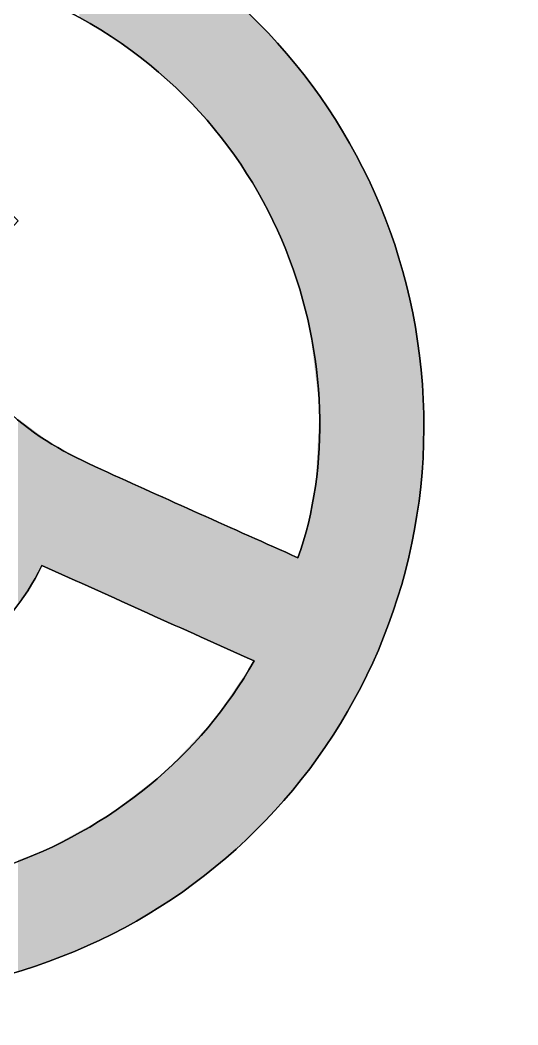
# Model space of a CAD drawing. Extents: x -255 to 680, y -360 to 140.
# Drawn here: x 103.95 to 110.6, y -327.15 to -313.72 of the extents above; entities that cross this region are included whole.
import ezdxf

# ---------------------------------------------------------------- set-up
doc = ezdxf.new("R2010")
doc.units = 0
doc.layers.add('CALQUE_1', color=7, linetype='CONTINUOUS')

# ---------------------------------------------------------------- blocks, each defined once
blk = doc.blocks.new('*U26')
at = {"layer": 'CALQUE_1', "color": 7}
for points in [[(104.74, -313.687), (104.74, -312.129), (105.034, -313.868)], [(105.034, -313.868), (104.74, -312.129), (105.034, -312.272)], [(105.034, -313.868), (105.034, -312.272), (105.116, -313.918)], [(105.116, -313.918), (105.034, -312.272), (105.116, -312.311)], [(105.116, -313.918), (105.116, -312.311), (105.297, -314.03)], [(105.297, -314.03), (105.116, -312.311), (105.297, -312.4)], [(105.297, -314.03), (105.297, -312.4), (105.342, -314.064)], [(105.342, -314.064), (105.297, -312.4), (105.342, -312.421)], [(105.342, -314.064), (105.342, -312.421), (105.386, -314.098)], [(105.386, -314.098), (105.342, -312.421), (105.386, -312.443)], [(105.386, -314.098), (105.386, -312.443), (105.799, -314.415)], [(105.799, -314.415), (105.386, -312.443), (105.799, -312.696)], [(105.799, -314.415), (105.799, -312.696), (105.884, -314.496)], [(105.884, -314.496), (105.799, -312.696), (105.884, -312.748)], [(105.884, -314.496), (105.884, -312.748), (105.97, -314.577)], [(105.97, -314.577), (105.884, -312.748), (105.97, -312.801)], [(105.97, -314.577), (105.97, -312.801), (106.013, -314.617)], [(106.013, -314.617), (105.97, -312.801), (106.013, -312.827)], [(106.013, -314.617), (106.013, -312.827), (106.245, -314.837)], [(106.245, -314.837), (106.013, -312.827), (106.245, -313.002)], [(106.245, -314.837), (106.245, -313.002), (106.543, -315.181)], [(106.543, -315.181), (106.245, -313.002), (106.543, -313.226)], [(106.543, -315.181), (106.543, -313.226), (106.558, -315.198)], [(106.558, -315.198), (106.543, -313.226), (106.558, -313.238)], [(106.558, -315.198), (106.558, -313.238), (106.598, -315.244)], [(106.598, -315.244), (106.558, -313.238), (106.598, -313.268)], [(106.598, -315.244), (106.598, -313.268), (106.637, -315.29)], [(106.637, -315.29), (106.598, -313.268), (106.637, -313.304)], [(106.637, -315.29), (106.637, -313.304), (106.977, -315.77)], [(106.977, -315.77), (106.637, -313.304), (106.977, -313.615)], [(106.977, -315.77), (106.977, -313.615), (107.075, -315.942)], [(107.075, -315.942), (106.977, -313.615), (107.075, -313.706)], [(107.075, -315.942), (107.075, -313.706), (107.1, -315.984)], [(107.1, -315.984), (107.075, -313.706), (107.1, -313.728)], [(107.1, -315.984), (107.1, -313.728), (107.137, -316.049)], [(107.137, -316.049), (107.1, -313.728), (107.137, -313.762)], [(107.137, -316.049), (107.137, -313.762), (107.264, -316.271)], [(107.264, -316.271), (107.137, -313.762), (107.264, -313.903)], [(107.264, -316.271), (107.264, -313.903), (107.5, -316.788)], [(107.5, -316.788), (107.264, -313.903), (107.5, -314.166)], [(107.5, -316.788), (107.5, -314.166), (107.592, -317.052)], [(107.592, -317.052), (107.5, -314.166), (107.592, -314.268)], [(107.592, -317.052), (107.592, -314.268), (107.626, -317.148)], [(107.626, -317.148), (107.592, -314.268), (107.626, -314.306)], [(107.626, -317.148), (107.626, -314.306), (107.663, -317.253)], [(107.663, -317.253), (107.626, -314.306), (107.663, -314.356)], [(107.663, -317.253), (107.663, -314.356), (107.686, -317.317)], [(107.686, -317.317), (107.663, -314.356), (107.686, -314.386)], [(107.686, -317.317), (107.686, -314.386), (107.801, -317.77)], [(107.801, -317.77), (107.686, -314.386), (107.801, -314.543)], [(107.801, -317.77), (107.801, -314.543), (107.822, -317.852)], [(107.822, -317.852), (107.801, -314.543), (107.822, -314.571)], [(107.822, -317.852), (107.822, -314.571), (107.896, -318.461)], [(107.896, -318.461), (107.822, -314.571), (107.896, -314.671)], [(107.896, -318.461), (107.896, -314.671), (107.952, -318.92)], [(107.952, -318.92), (107.896, -314.671), (107.952, -314.746)], [(107.952, -323.533), (107.952, -314.746), (108.032, -323.427)], [(108.032, -323.427), (107.952, -314.746), (108.032, -314.855)], [(108.032, -323.427), (108.032, -314.855), (108.062, -323.378)], [(108.062, -323.378), (108.032, -314.855), (108.062, -314.896)], [(108.062, -323.378), (108.062, -314.896), (108.415, -322.802)], [(108.415, -322.802), (108.062, -314.896), (108.415, -315.483)], [(108.415, -322.802), (108.415, -315.483), (108.441, -322.748)], [(108.441, -322.748), (108.415, -315.483), (108.441, -315.527)], [(108.441, -322.748), (108.441, -315.527), (108.737, -322.138)], [(108.737, -322.138), (108.441, -315.527), (108.737, -316.151)], [(108.737, -322.138), (108.737, -316.151), (108.759, -322.079)], [(108.759, -322.079), (108.737, -316.151), (108.759, -316.197)], [(108.759, -322.079), (108.759, -316.197), (108.995, -321.441)], [(108.995, -321.441), (108.759, -316.197), (108.995, -316.853)], [(108.995, -321.441), (108.995, -316.853), (109.013, -321.375)], [(109.013, -321.375), (108.995, -316.853), (109.013, -316.901)], [(109.013, -321.375), (109.013, -316.901), (109.185, -320.712)], [(109.185, -320.712), (109.013, -316.901), (109.185, -317.588)], [(109.185, -320.712), (109.185, -317.588), (109.197, -320.637)], [(109.197, -320.637), (109.185, -317.588), (109.197, -317.635)], [(109.197, -320.637), (109.197, -317.635), (109.303, -319.957)], [(109.303, -319.957), (109.197, -317.635), (109.303, -318.354)], [(109.303, -319.957), (109.303, -318.354), (109.309, -319.844)], [(109.309, -319.844), (109.303, -318.354), (109.309, -318.395)], [(109.309, -319.844), (109.309, -318.395), (109.346, -319.179)], [(107.952, -323.533), (107.896, -319.952), (107.952, -318.92)], [(103.921, -321.504), (103.921, -319.047), (103.974, -321.433)], [(103.974, -321.433), (103.921, -319.047), (103.974, -319.087)], [(103.974, -321.433), (103.974, -319.087), (104.021, -321.37)], [(104.021, -321.37), (103.974, -319.087), (104.021, -319.122)], [(104.021, -321.37), (104.021, -319.122), (104.1, -321.265)], [(104.1, -321.265), (104.021, -319.122), (104.1, -319.181)], [(104.1, -321.265), (104.1, -319.181), (104.126, -321.218)], [(104.126, -321.218), (104.1, -319.181), (104.126, -319.201)], [(104.126, -321.218), (104.126, -319.201), (104.183, -321.118)], [(104.183, -321.118), (104.126, -319.201), (104.183, -319.244)], [(104.183, -321.118), (104.183, -319.244), (104.222, -321.041)], [(104.222, -321.041), (104.183, -319.244), (104.222, -319.273)], [(104.222, -321.041), (104.222, -319.273), (104.244, -321.01)], [(104.244, -321.01), (104.222, -319.273), (104.244, -319.29)], [(104.244, -321.01), (104.244, -319.29), (104.256, -321.016)], [(104.256, -321.016), (104.244, -319.29), (104.256, -319.299)], [(104.256, -321.016), (104.256, -319.299), (104.283, -321.028)], [(104.283, -321.028), (104.256, -319.299), (104.283, -319.319)], [(104.283, -321.028), (104.283, -319.319), (104.374, -321.069)], [(104.374, -321.069), (104.283, -319.319), (104.374, -319.388)], [(104.374, -321.069), (104.374, -319.388), (104.593, -321.168)], [(104.593, -321.168), (104.374, -319.388), (104.593, -319.5)], [(104.593, -321.168), (104.593, -319.5), (104.675, -321.204)], [(104.675, -321.204), (104.593, -319.5), (104.675, -319.542)], [(104.675, -321.204), (104.675, -319.542), (104.721, -321.225)], [(104.721, -321.225), (104.675, -319.542), (104.721, -319.566)], [(104.721, -321.225), (104.721, -319.566), (104.74, -321.234)], [(104.74, -321.234), (104.721, -319.566), (104.74, -319.576)], [(104.74, -321.234), (104.74, -319.576), (105.034, -321.366)], [(105.034, -321.366), (104.74, -319.576), (105.034, -319.727)], [(105.034, -321.366), (105.034, -319.727), (105.116, -321.403)], [(105.116, -321.403), (105.034, -319.727), (105.116, -319.764)], [(105.116, -321.403), (105.116, -319.764), (105.297, -321.485)], [(105.297, -321.485), (105.116, -319.764), (105.297, -319.845)], [(105.297, -321.485), (105.297, -319.845), (105.342, -321.504)], [(105.342, -321.504), (105.297, -319.845), (105.342, -319.865)], [(105.342, -321.504), (105.342, -319.865), (105.386, -321.524)], [(105.386, -321.524), (105.342, -319.865), (105.386, -319.885)], [(105.386, -321.524), (105.386, -319.885), (105.799, -321.71)], [(105.799, -321.71), (105.386, -319.885), (105.799, -320.07)], [(105.799, -321.71), (105.799, -320.07), (105.884, -321.749)], [(105.884, -321.749), (105.799, -320.07), (105.884, -320.109)], [(107.896, -323.607), (107.822, -320.334), (107.896, -319.952)], [(107.896, -323.607), (107.896, -319.952), (107.952, -323.533)], [(105.884, -321.749), (105.884, -320.109), (105.97, -321.788)], [(105.97, -321.788), (105.884, -320.109), (105.97, -320.147)], [(105.97, -321.788), (105.97, -320.147), (106.013, -321.807)], [(106.013, -321.807), (105.97, -320.147), (106.013, -320.166)], [(106.013, -321.807), (106.013, -320.166), (106.245, -321.911)], [(106.245, -321.911), (106.013, -320.166), (106.245, -320.271)], [(106.245, -321.911), (106.245, -320.271), (106.543, -322.045)], [(106.543, -322.045), (106.245, -320.271), (106.543, -320.404)], [(107.822, -323.705), (107.801, -320.442), (107.822, -320.334)], [(107.822, -323.705), (107.822, -320.334), (107.896, -323.607)], [(106.543, -322.045), (106.543, -320.404), (106.558, -322.052)], [(106.558, -322.052), (106.543, -320.404), (106.558, -320.411)], [(106.558, -322.052), (106.558, -320.411), (106.598, -322.07)], [(106.598, -322.07), (106.558, -320.411), (106.598, -320.429)], [(106.598, -322.07), (106.598, -320.429), (106.637, -322.088)], [(106.637, -322.088), (106.598, -320.429), (106.637, -320.447)], [(106.637, -322.088), (106.637, -320.447), (106.977, -322.241)], [(106.977, -322.241), (106.637, -320.447), (106.977, -320.599)], [(107.801, -323.733), (107.686, -320.831), (107.801, -320.442)], [(107.801, -323.733), (107.801, -320.442), (107.822, -323.705)], [(106.977, -322.241), (106.977, -320.599), (107.075, -322.285)], [(107.075, -322.285), (106.977, -320.599), (107.075, -320.643)], [(107.075, -324.57), (107.075, -320.643), (107.1, -324.548)], [(107.1, -324.548), (107.075, -320.643), (107.1, -320.654)], [(107.1, -324.548), (107.1, -320.654), (107.137, -324.507)], [(107.137, -324.507), (107.1, -320.654), (107.137, -320.671)], [(107.137, -324.507), (107.137, -320.671), (107.264, -324.369)], [(107.264, -324.369), (107.137, -320.671), (107.264, -320.728)], [(107.264, -324.369), (107.264, -320.728), (107.5, -324.111)], [(107.5, -324.111), (107.264, -320.728), (107.5, -320.834)], [(107.5, -324.111), (107.5, -320.834), (107.592, -324.01)], [(107.592, -324.01), (107.5, -320.834), (107.592, -320.875)], [(107.592, -324.01), (107.592, -320.875), (107.626, -323.965)], [(107.626, -323.965), (107.592, -320.875), (107.626, -320.891)], [(107.686, -323.886), (107.663, -320.907), (107.686, -320.831)], [(107.686, -323.886), (107.686, -320.831), (107.801, -323.733)], [(107.626, -323.965), (107.626, -320.891), (107.663, -323.916)], [(107.663, -323.916), (107.626, -320.891), (107.663, -320.907)], [(107.663, -323.916), (107.663, -320.907), (107.686, -323.886)], [(107.075, -324.57), (106.977, -322.43), (107.075, -322.285)], [(106.977, -324.659), (106.637, -322.932), (106.977, -322.43)], [(106.977, -324.659), (106.977, -322.43), (107.075, -324.57)], [(106.598, -325), (106.558, -323.049), (106.598, -322.99)], [(106.637, -324.964), (106.598, -322.99), (106.637, -322.932)], [(106.598, -325), (106.598, -322.99), (106.637, -324.964)], [(106.637, -324.964), (106.637, -322.932), (106.977, -324.659)], [(106.543, -325.047), (106.245, -323.385), (106.543, -323.071)], [(106.558, -325.036), (106.543, -323.071), (106.558, -323.049)], [(106.543, -325.047), (106.543, -323.071), (106.558, -325.036)], [(106.558, -325.036), (106.558, -323.049), (106.598, -325)], [(106.245, -325.268), (106.013, -323.631), (106.245, -323.385)], [(106.245, -325.268), (106.245, -323.385), (106.543, -325.047)], [(105.97, -325.471), (105.884, -323.767), (105.97, -323.675)], [(106.013, -325.44), (105.97, -323.675), (106.013, -323.631)], [(105.97, -325.471), (105.97, -323.675), (106.013, -325.44)], [(106.013, -325.44), (106.013, -323.631), (106.245, -325.268)], [(105.799, -325.574), (105.386, -324.149), (105.799, -323.832)], [(105.884, -325.523), (105.799, -323.832), (105.884, -323.767)], [(105.799, -325.574), (105.799, -323.832), (105.884, -325.523)], [(105.884, -325.523), (105.884, -323.767), (105.97, -325.471)], [(105.297, -325.87), (105.116, -324.357), (105.297, -324.217)], [(105.342, -325.849), (105.297, -324.217), (105.342, -324.183)], [(105.297, -325.87), (105.297, -324.217), (105.342, -325.849)], [(105.386, -325.822), (105.342, -324.183), (105.386, -324.149)], [(105.342, -325.849), (105.342, -324.183), (105.386, -325.822)], [(105.386, -325.822), (105.386, -324.149), (105.799, -325.574)], [(105.116, -325.957), (105.034, -324.401), (105.116, -324.357)], [(105.116, -325.957), (105.116, -324.357), (105.297, -325.87)], [(105.034, -325.995), (104.74, -324.562), (105.034, -324.401)], [(105.034, -325.995), (105.034, -324.401), (105.116, -325.957)], [(104.593, -326.196), (104.374, -324.762), (104.593, -324.642)], [(104.675, -326.166), (104.593, -324.642), (104.675, -324.597)], [(104.593, -326.196), (104.593, -324.642), (104.675, -326.166)], [(104.721, -326.145), (104.675, -324.597), (104.721, -324.572)], [(104.675, -326.166), (104.675, -324.597), (104.721, -326.145)], [(104.74, -326.135), (104.721, -324.572), (104.74, -324.562)], [(104.721, -326.145), (104.721, -324.572), (104.74, -326.135)], [(104.74, -326.135), (104.74, -324.562), (105.034, -325.995)], [(104.374, -326.275), (104.283, -324.811), (104.374, -324.762)], [(104.374, -326.275), (104.374, -324.762), (104.593, -326.196)], [(104.021, -326.402), (103.974, -324.926), (104.021, -324.91)], [(104.1, -326.374), (104.021, -324.91), (104.1, -324.882)], [(104.021, -326.402), (104.021, -324.91), (104.1, -326.374)], [(104.126, -326.364), (104.1, -324.882), (104.126, -324.872)], [(104.1, -326.374), (104.1, -324.882), (104.126, -326.364)], [(104.183, -326.344), (104.126, -324.872), (104.183, -324.852)], [(104.126, -326.364), (104.126, -324.872), (104.183, -326.344)], [(104.222, -326.33), (104.183, -324.852), (104.222, -324.838)], [(104.183, -326.344), (104.183, -324.852), (104.222, -326.33)], [(104.244, -326.322), (104.222, -324.838), (104.244, -324.83)], [(104.222, -326.33), (104.222, -324.838), (104.244, -326.322)], [(104.256, -326.317), (104.244, -324.83), (104.256, -324.826)], [(104.244, -326.322), (104.244, -324.83), (104.256, -326.317)], [(104.283, -326.308), (104.256, -324.826), (104.283, -324.811)], [(104.256, -326.317), (104.256, -324.826), (104.283, -326.308)], [(104.283, -326.308), (104.283, -324.811), (104.374, -326.275)], [(103.974, -326.419), (103.921, -324.945), (103.974, -324.926)], [(103.921, -326.433), (103.921, -324.945), (103.974, -326.419)], [(103.974, -326.419), (103.974, -324.926), (104.021, -326.402)]]:
    blk.add_solid(points, dxfattribs=at)
blk = doc.blocks.new('BLOCK_9')
at = {"layer": 'CALQUE_1'}
for points, knots in [([(128.063, -328.741), (127.915, -328.735), (127.767, -328.723), (127.619, -328.723), (109.955, -328.722), (92.291, -328.723), (74.627, -328.715), (74.323, -328.715), (74.142, -328.8), (73.959, -329.051), (71.296, -332.703), (67.689, -334.455), (63.189, -334.126), (59.482, -333.854), (56.545, -332.082), (54.382, -329.054), (54.213, -328.818), (54.051, -328.701), (53.753, -328.715), (53.147, -328.744), (52.54, -328.735), (51.933, -328.741), (51.933, -320.986), (51.933, -313.232), (51.933, -305.474), (77.31, -305.474), (102.687, -305.474), (128.063, -305.474), (128.063, -313.232), (128.063, -320.986), (128.063, -328.741)], [0, 0, 0, 0, 1, 1, 1, 2, 2, 2, 3, 3, 3, 4, 4, 4, 5, 5, 5, 6, 6, 6, 7, 7, 7, 8, 8, 8, 9, 9, 9, 10, 10, 10, 10]), ([(101.754, -311.515), (97.546, -311.509), (94.145, -314.9), (94.135, -319.113), (94.124, -323.332), (97.503, -326.742), (101.705, -326.754), (105.92, -326.765), (109.329, -323.385), (109.346, -319.179), (109.363, -314.947), (105.969, -311.521), (101.754, -311.515)], [0, 0, 0, 0, 1, 1, 1, 2, 2, 2, 3, 3, 3, 4, 4, 4, 4]), ([(101.754, -311.515), (105.969, -311.521), (109.363, -314.947), (109.346, -319.179), (109.329, -323.385), (105.92, -326.765), (101.705, -326.754), (97.503, -326.742), (94.124, -323.332), (94.135, -319.113), (94.145, -314.9), (97.546, -311.509), (101.754, -311.515)], [0, 0, 0, 0, 1, 1, 1, 2, 2, 2, 3, 3, 3, 4, 4, 4, 4]), ([(101.96, -315.622), (102.701, -315.724), (103.394, -315.832), (103.921, -316.403), (103.643, -316.71), (103.388, -316.992), (103.124, -317.284), (102.589, -316.859), (101.999, -316.796), (101.379, -316.901), (101.125, -316.945), (100.891, -317.043), (100.85, -317.341), (100.808, -317.648), (101.018, -317.791), (101.263, -317.879), (101.647, -318.016), (102.047, -318.111), (102.423, -318.266), (102.888, -318.457), (103.419, -318.603), (103.768, -318.931), (104.153, -319.294), (104.577, -319.52), (105.034, -319.727), (105.908, -320.123), (106.785, -320.513), (107.663, -320.907), (108.515, -318.498), (107.555, -314.838), (104.126, -313.391), (100.876, -312.019), (97.647, -313.73), (96.494, -315.874), (97.473, -316.315), (98.45, -316.756), (99.471, -317.215), (99.653, -316.209), (100.351, -315.807), (101.256, -315.631), (101.256, -315.221), (101.256, -314.842), (101.256, -314.451), (101.508, -314.451), (101.722, -314.451), (101.96, -314.451), (101.96, -314.848), (101.96, -315.217), (101.96, -315.622)], [0, 0, 0, 0, 1, 1, 1, 2, 2, 2, 3, 3, 3, 4, 4, 4, 5, 5, 5, 6, 6, 6, 7, 7, 7, 8, 8, 8, 9, 9, 9, 10, 10, 10, 11, 11, 11, 12, 12, 12, 13, 13, 13, 14, 14, 14, 15, 15, 15, 16, 16, 16, 16]), ([(101.96, -315.622), (101.96, -315.217), (101.96, -314.848), (101.96, -314.451), (101.722, -314.451), (101.508, -314.451), (101.256, -314.451), (101.256, -314.842), (101.256, -315.221), (101.256, -315.631), (100.351, -315.807), (99.653, -316.209), (99.471, -317.215), (98.45, -316.756), (97.473, -316.315), (96.494, -315.874), (97.647, -313.73), (100.876, -312.019), (104.126, -313.391), (107.555, -314.838), (108.515, -318.498), (107.663, -320.907), (106.785, -320.513), (105.908, -320.123), (105.034, -319.727), (104.577, -319.52), (104.153, -319.294), (103.768, -318.931), (103.419, -318.603), (102.888, -318.457), (102.423, -318.266), (102.047, -318.111), (101.647, -318.016), (101.263, -317.879), (101.018, -317.791), (100.808, -317.648), (100.85, -317.341), (100.891, -317.043), (101.125, -316.945), (101.379, -316.901), (101.999, -316.796), (102.589, -316.859), (103.124, -317.284), (103.388, -316.992), (103.643, -316.71), (103.921, -316.403), (103.394, -315.832), (102.701, -315.724), (101.96, -315.622)], [0, 0, 0, 0, 1, 1, 1, 2, 2, 2, 3, 3, 3, 4, 4, 4, 5, 5, 5, 6, 6, 6, 7, 7, 7, 8, 8, 8, 9, 9, 9, 10, 10, 10, 11, 11, 11, 12, 12, 12, 13, 13, 13, 14, 14, 14, 15, 15, 15, 16, 16, 16, 16]), ([(107.075, -322.285), (106.119, -321.855), (105.186, -321.434), (104.239, -321.008), (103.772, -321.964), (103.021, -322.478), (101.951, -322.584), (101.951, -322.949), (101.951, -323.301), (101.951, -323.65), (101.691, -323.65), (101.478, -323.65), (101.225, -323.65), (101.225, -323.251), (101.225, -322.885), (101.225, -322.53), (100.458, -322.35), (99.708, -322.224), (99.183, -321.561), (99.511, -321.26), (99.808, -320.987), (100.097, -320.721), (100.807, -321.313), (101.579, -321.399), (102.405, -321.218), (102.704, -321.152), (102.811, -320.939), (102.858, -320.656), (102.907, -320.359), (102.697, -320.311), (102.506, -320.225), (100.372, -319.265), (98.24, -318.303), (96.106, -317.343), (96.02, -317.304), (95.93, -317.277), (95.842, -317.244), (94.942, -319.705), (95.887, -323.228), (99.064, -324.752), (102.238, -326.274), (105.664, -324.803), (107.075, -322.285)], [0, 0, 0, 0, 1, 1, 1, 2, 2, 2, 3, 3, 3, 4, 4, 4, 5, 5, 5, 6, 6, 6, 7, 7, 7, 8, 8, 8, 9, 9, 9, 10, 10, 10, 11, 11, 11, 12, 12, 12, 13, 13, 13, 14, 14, 14, 14]), ([(107.075, -322.285), (105.664, -324.803), (102.238, -326.274), (99.064, -324.752), (95.887, -323.228), (94.942, -319.705), (95.842, -317.244), (95.93, -317.277), (96.02, -317.304), (96.106, -317.343), (98.24, -318.303), (100.372, -319.265), (102.506, -320.225), (102.697, -320.311), (102.907, -320.359), (102.858, -320.656), (102.811, -320.939), (102.704, -321.152), (102.405, -321.218), (101.579, -321.399), (100.807, -321.313), (100.097, -320.721), (99.808, -320.987), (99.511, -321.26), (99.183, -321.561), (99.708, -322.224), (100.458, -322.35), (101.225, -322.53), (101.225, -322.885), (101.225, -323.251), (101.225, -323.65), (101.478, -323.65), (101.691, -323.65), (101.951, -323.65), (101.951, -323.301), (101.951, -322.949), (101.951, -322.584), (103.021, -322.478), (103.772, -321.964), (104.239, -321.008), (105.186, -321.434), (106.119, -321.855), (107.075, -322.285)], [0, 0, 0, 0, 1, 1, 1, 2, 2, 2, 3, 3, 3, 4, 4, 4, 5, 5, 5, 6, 6, 6, 7, 7, 7, 8, 8, 8, 9, 9, 9, 10, 10, 10, 11, 11, 11, 12, 12, 12, 13, 13, 13, 14, 14, 14, 14])]:
    blk.add_open_spline(points, degree=3, knots=knots, dxfattribs=at)
at = {"layer": 'CALQUE_1', "color": 7}
blk.add_blockref('*U26', (0, 0), dxfattribs=at)
blk = doc.blocks.new('BLOCK_8')
at = {"layer": 'CALQUE_1'}
blk.add_blockref('BLOCK_9', (0, 0), dxfattribs=at)
blk = doc.blocks.new('BLOCK_7')
at = {"layer": 'CALQUE_1'}
blk.add_blockref('BLOCK_8', (0, 0), dxfattribs=at)

msp = doc.modelspace()

# ---------------------------------------------------------------- block references
at = {"layer": 'CALQUE_1'}
msp.add_blockref('BLOCK_7', (0, 0), dxfattribs=at)

doc.saveas('drawing.dxf')
